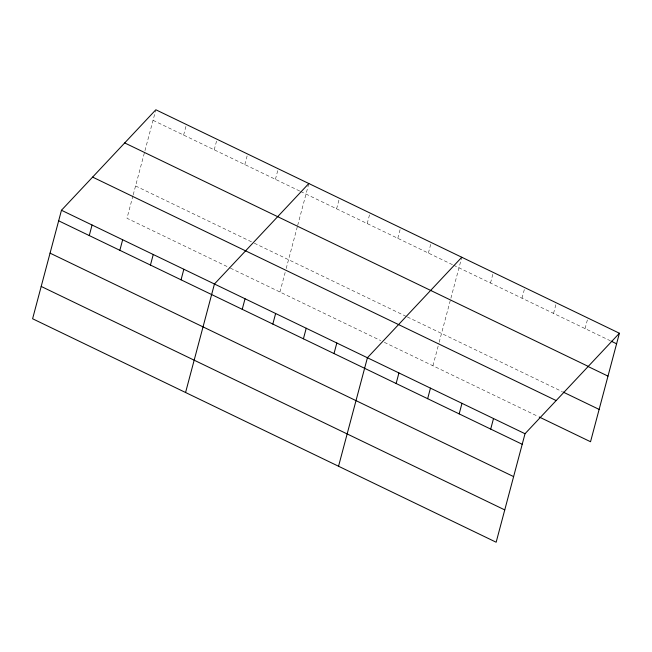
<?xml version="1.0" encoding="UTF-8"?>
<svg xmlns="http://www.w3.org/2000/svg" width="652" height="652" viewBox="0 0 652 652"><rect width="100%" height="100%" fill="white"/><g stroke="black" fill="none" stroke-linecap="round" stroke-linejoin="round"><path stroke-width="0.49" stroke-dasharray="3.26 2.44" d="M132.967 195.747L126.977 218.273L229.561 267.727M133.228 194.769L144.434 152.649M144.956 150.694L155.592 110.734M183.628 135.078L186.439 124.524M214.223 149.821L217.035 139.267M244.818 164.573L247.63 154.019M275.413 179.324L278.225 168.77M279.944 292.014L285.16 272.43M286.204 268.51L297.41 226.391M297.671 225.413L308.82 183.514M336.603 208.819L339.415 198.265M367.198 223.563L370.01 213.008M397.793 238.314L400.605 227.76M428.388 253.066L431.2 242.511M432.92 365.756L438.918 343.229M439.179 342.251L450.385 300.132M450.907 298.176L461.534 258.216M490.508 283.009L493.311 272.454M522.024 298.2L524.836 287.646M553.548 313.4L556.36 302.846M585.072 328.592L587.876 318.037M153.041 120.327L299.708 191.036M300.613 191.468L452.684 264.777M453.58 265.209L610.288 340.752M135.575 185.95L253.457 242.78M254.353 243.212L406.424 316.522M407.329 316.953L562.203 391.616M230.458 268.159L380.727 340.597M384.33 342.333L538.291 416.555"/><path stroke-width="0.98" d="M61.467 210.262L32.6 318.763L496.156 542.228L525.023 433.727L619.4 333.237L155.844 109.772L61.467 210.262L525.023 433.727M89.259 235.568L92.062 225.013M119.854 250.319L122.657 239.765M150.449 265.062L153.253 254.508M181.044 279.814L183.848 269.26M185.575 392.504L214.443 284.003L308.82 183.514M242.226 309.309L245.038 298.755M272.821 324.06L275.633 313.506M303.416 338.804L306.228 328.249M334.011 353.555L336.823 343.001M338.543 466.253L367.418 357.752L461.795 257.255M396.131 383.498L398.934 372.944M427.655 398.69L430.459 388.136M459.171 413.89L461.983 403.335M490.695 429.081L493.507 418.527M619.4 333.237L590.533 441.738L539.196 416.987M611.185 341.183L616.588 343.791M124.703 142.935L588.259 366.4M588.177 366.563L607.99 376.114M563.108 392.048L599.131 409.415M92.617 177.1L556.172 400.564M58.664 220.816L522.219 444.281M50.057 253.139L513.613 476.604M41.198 286.44L504.754 509.905"/></g></svg>
